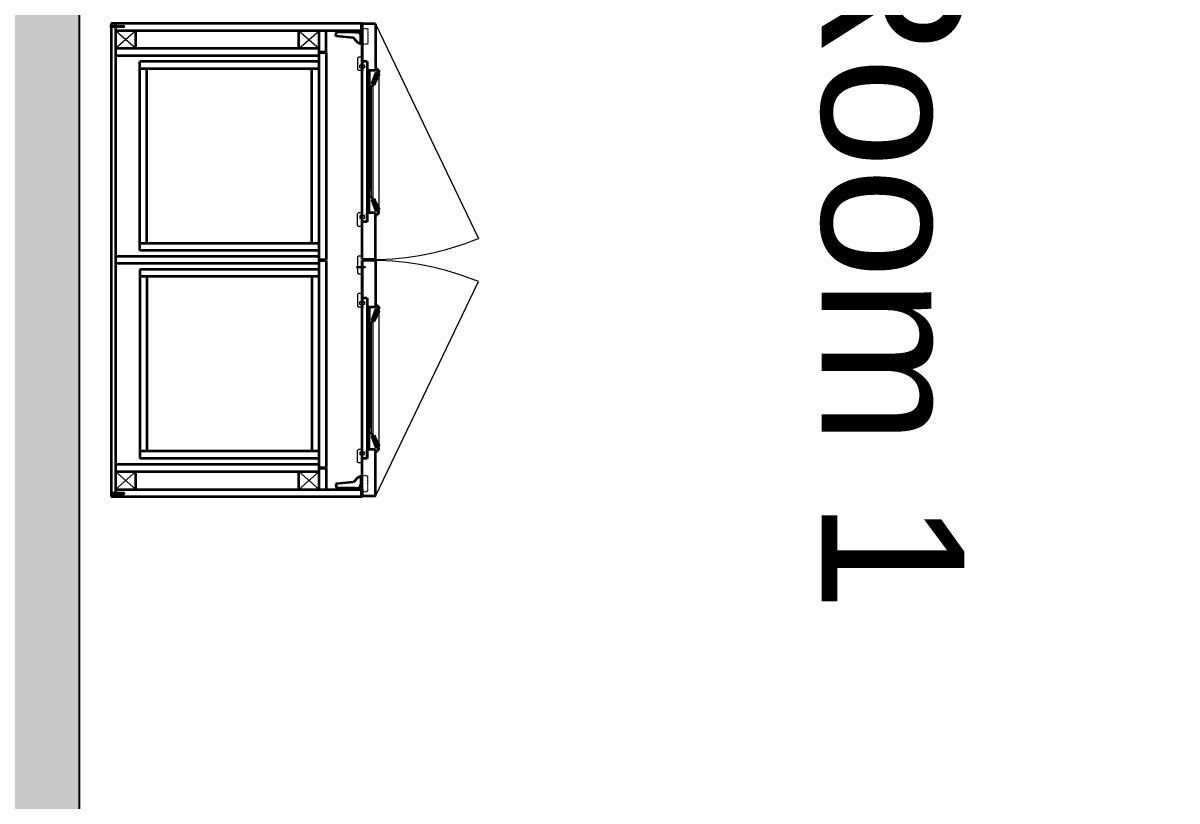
# Model space of a CAD drawing. Header units: millimetres. Extents: x 15734 to 38872, y 8066 to 23066.
# Drawn here: x 20659 to 22203, y 10256 to 11298 of the extents above; entities that cross this region are included whole.
import ezdxf

# ---------------------------------------------------------------- set-up
doc = ezdxf.new("R2010")
doc.units = ezdxf.units.MM
doc.header["$MEASUREMENT"] = 0
doc.linetypes.add('Oculta', pattern=[0.0001, 0, -0.0001])
doc.layers.get('0').update_dxf_attribs({"color": 4})
doc.layers.add('Wall', color=10, linetype='Continuous')
doc.layers.add('Wardrobe', color=4, linetype='Continuous')
doc.styles.get("Standard").update_dxf_attribs({"font": 'arial.ttf'})

msp = doc.modelspace()

# ---------------------------------------------------------------- hatches: boundary and pattern name
at = {"layer": 'Wall'}
h = msp.add_hatch(color=3, dxfattribs=at)
h.dxf.hatch_style = 1
h.paths.add_polyline_path([(24734.07, 18028.46), (24584.07, 18028.46), (24584.07, 17715.96), (22384.07, 17715.96), (22384.07, 18840.96), (22634.07, 18840.96), (22634.07, 18990.96), (22384.07, 18990.96), (22384.07, 19240.96), (22234.07, 19240.96), (22234.07, 17565.96), (24084.07, 17565.96), (24084.07, 16865.96), (24234.07, 16865.96), (24234.07, 17565.96), (24734.07, 17565.96)])
h.paths.add_polyline_path([(24734.07, 19215.96), (24584.07, 19215.96), (24584.07, 18990.96), (23634.07, 18990.96), (23634.07, 18840.96), (24584.07, 18840.96), (24584.07, 18528.46), (24734.07, 18528.46)])
h.paths.add_polyline_path([(24734.07, 19915.96), (24584.07, 19915.96), (24584.07, 19715.96), (24734.07, 19715.96)])
h.paths.add_polyline_path([(24234.07, 16365.96), (24084.07, 16365.96), (24084.07, 14915.96), (24234.07, 14915.96)])
h.paths.add_polyline_path([(24734.07, 22065.96), (23134.07, 22065.96), (23134.07, 21915.96), (24584.07, 21915.96), (24584.07, 20790.96), (23634.07, 20790.96), (23634.07, 20640.96), (24584.07, 20640.96), (24584.07, 20415.96), (24734.07, 20415.96)])
h.paths.add_polyline_path([(22384.07, 21915.96), (22634.07, 21915.96), (22634.07, 22065.96), (22009.07, 22065.96), (22009.07, 21915.96), (22234.07, 21915.96), (22234.07, 20240.96), (22384.07, 20240.96)])
h.paths.add_polyline_path([(20959.07, 22065.96), (19534.07, 22065.96), (19534.07, 21915.96), (20584.07, 21915.96), (20584.07, 18965.96), (20734.07, 18965.96), (20734.07, 21915.96), (20959.07, 21915.96)])
h.paths.add_polyline_path([(17934.07, 22065.96), (16734.07, 22065.96), (16734.07, 17565.96), (17234.07, 17565.96), (17234.07, 16715.96), (17384.07, 16715.96), (17384.07, 17565.96), (20584.07, 17565.96), (20584.07, 15365.96), (20334.07, 15365.96), (20334.07, 15215.96), (20584.07, 15215.96), (20584.07, 14965.96), (20734.07, 14965.96), (20734.07, 17965.96), (20584.07, 17965.96), (20584.07, 17715.96), (16884.07, 17715.96), (16884.07, 21915.96), (17934.07, 21915.96)])
h.paths.add_polyline_path([(19334.07, 15365.96), (17384.07, 15365.96), (17384.07, 16215.96), (17234.07, 16215.96), (17234.07, 13715.96), (16734.07, 13715.96), (16734.07, 10065.96), (17484.07, 10065.96), (17484.07, 10215.96), (16884.07, 10215.96), (16884.07, 13565.96), (17384.07, 13565.96), (17384.07, 13715.96), (17384.07, 15215.96), (19334.07, 15215.96)])
h.paths.add_polyline_path([(20734.07, 13565.96), (20984.07, 13565.96), (20984.07, 13715.96), (20734.07, 13715.96), (20734.07, 13965.96), (20584.07, 13965.96), (20584.07, 10215.96), (19984.07, 10215.96), (19984.07, 10065.96), (20584.07, 10065.96), (20584.07, 9065.96), (21734.07, 9065.96), (21734.07, 9215.96), (20734.07, 9215.96)])
h.paths.add_polyline_path([(24734.07, 13715.96), (24234.07, 13715.96), (24234.07, 14415.96), (24084.07, 14415.96), (24084.07, 13715.96), (21984.07, 13715.96), (21984.07, 13565.96), (24584.07, 13565.96), (24584.07, 9215.96), (23584.07, 9215.96), (23584.07, 9065.96), (24734.07, 9065.96)])

# ---------------------------------------------------------------- linework, layer by layer
msp.add_line((20734.07, 13565.96), (20734.07, 9215.96), dxfattribs=at)
at = {"layer": 'Wardrobe', "color": 4, "linetype": 'ByBlock', "lineweight": 35}
for p, q in [((21112.84, 11297.1), (20776.84, 11297.1)), ((21112.84, 11297.1), (20776.84, 11297.1)), ((20776.84, 11297.1), (20776.84, 10663.9)), ((20776.84, 11297.1), (20776.84, 10663.9)), ((20777.99, 11293.65), (20776.84, 11294.8)), ((20776.84, 11293.45), (20776.84, 11294.8)), ((20777.16, 11293.45), (20776.84, 11293.45)), ((20776.84, 11292.95), (20777.16, 11292.95)), ((20776.84, 11291.6), (20776.84, 11292.95)), ((20777.99, 11292.74), (20776.84, 11291.6)), ((20777.16, 11292.95), (20777.16, 11293.45)), ((20777.99, 11293.65), (20793.43, 11293.65)), ((20793.43, 11292.74), (20777.99, 11292.74)), ((20781.2, 11293.84), (20781.17, 11293.65)), ((20781.64, 11292.55), (20781.2, 11293.84)), ((20781.67, 11292.74), (20781.64, 11292.55)), ((20781.89, 11293.84), (20781.86, 11293.65)), ((20782.33, 11292.55), (20781.89, 11293.84)), ((20782.36, 11292.74), (20782.33, 11292.55)), ((20782.57, 11293.84), (20782.54, 11293.65)), ((20783.01, 11292.55), (20782.57, 11293.84)), ((20782.84, 11297.1), (20782.84, 10663.9)), ((20783.04, 11292.74), (20783.01, 11292.55)), ((20783.26, 11293.84), (20783.23, 11293.65)), ((20783.7, 11292.55), (20783.26, 11293.84)), ((20783.73, 11292.74), (20783.7, 11292.55)), ((20783.94, 11293.84), (20783.92, 11293.65)), ((20784.39, 11292.55), (20783.94, 11293.84)), ((20784.41, 11292.74), (20784.39, 11292.55)), ((20784.63, 11293.84), (20784.6, 11293.65)), ((20785.07, 11292.55), (20784.63, 11293.84)), ((20785.1, 11292.74), (20785.07, 11292.55)), ((20785.31, 11293.84), (20785.29, 11293.65)), ((20785.76, 11292.55), (20785.31, 11293.84)), ((20785.78, 11292.74), (20785.76, 11292.55)), ((20786, 11293.84), (20785.97, 11293.65)), ((20786.44, 11292.55), (20786, 11293.84)), ((20786.47, 11292.74), (20786.44, 11292.55)), ((20786.69, 11293.84), (20786.66, 11293.65)), ((20787.13, 11292.55), (20786.69, 11293.84)), ((20787.16, 11292.74), (20787.13, 11292.55)), ((20787.37, 11293.84), (20787.34, 11293.65)), ((20787.81, 11292.55), (20787.37, 11293.84)), ((20787.84, 11292.74), (20787.81, 11292.55)), ((20788.06, 11293.84), (20788.03, 11293.65)), ((20788.5, 11292.55), (20788.06, 11293.84)), ((20788.53, 11292.74), (20788.5, 11292.55)), ((20788.74, 11293.84), (20788.72, 11293.65)), ((20789.19, 11292.55), (20788.74, 11293.84)), ((20789.21, 11292.74), (20789.19, 11292.55)), ((20789.43, 11293.84), (20789.4, 11293.65)), ((20789.87, 11292.55), (20789.43, 11293.84)), ((20789.9, 11292.74), (20789.87, 11292.55)), ((20790.11, 11293.84), (20790.09, 11293.65)), ((20790.56, 11292.55), (20790.11, 11293.84)), ((20790.58, 11292.74), (20790.56, 11292.55)), ((20790.8, 11293.84), (20790.77, 11293.65)), ((20791.24, 11292.55), (20790.8, 11293.84)), ((20791.27, 11292.74), (20791.24, 11292.55)), ((20791.49, 11293.84), (20791.46, 11293.65)), ((20791.93, 11292.55), (20791.49, 11293.84)), ((20791.96, 11292.74), (20791.93, 11292.55)), ((20792.17, 11293.84), (20792.14, 11293.65)), ((20792.61, 11292.55), (20792.17, 11293.84)), ((20792.64, 11292.74), (20792.61, 11292.55)), ((20792.86, 11293.84), (20792.83, 11293.65)), ((20793.3, 11292.55), (20792.86, 11293.84)), ((20793.33, 11292.74), (20793.3, 11292.55)), ((20793.43, 11293.65), (20794.84, 11293.2)), ((20794.84, 11293.2), (20793.43, 11292.74)), ((20793.54, 11293.84), (20793.51, 11293.62)), ((20793.93, 11292.71), (20793.54, 11293.84)), ((20793.93, 11292.71), (20793.96, 11292.91)), ((21112.84, 11297.1), (21112.84, 11287.5)), ((21112.84, 11296.5), (21112.84, 11234.1)), ((21130.84, 11296.5), (21112.84, 11296.5)), ((21112.84, 10981.1), (21112.84, 11296.5)), ((21130.84, 11296.5), (21130.84, 11234.1)), ((21112.84, 11287.5), (20782.84, 11287.5)), ((20809.84, 11263.5), (20809.84, 11287.5)), ((21028.24, 11263.5), (21028.24, 11287.5)), ((21055.24, 10673.5), (21055.24, 11287.5)), ((21064.84, 11259.3), (21064.84, 11287.5)), ((21077.58, 11280.28), (21077.92, 11284.63)), ((21101.44, 11277.84), (21077.58, 11280.28)), ((21079.11, 11285.7), (21079.11, 11287.5)), ((21079.11, 11287.5), (21103.24, 11287.5)), ((21103.24, 11285.7), (21079.11, 11285.7)), ((21085.24, 11287.5), (21085.24, 11285.7)), ((21096.04, 11287.5), (21096.04, 11285.7)), ((21107.44, 11271), (21101.44, 11277.84)), ((21103.24, 11287.5), (21103.24, 11285.7)), ((21103.24, 11285.7), (21106.24, 11285.7)), ((21111.04, 11280.9), (21112.84, 11280.9)), ((21111.04, 11268.6), (21111.04, 11280.9)), ((21112.84, 11280.9), (21112.84, 11268.6)), ((21055.24, 11263.5), (20782.84, 11263.5)), ((21055.24, 11259.3), (21064.84, 11259.3)), ((21055.24, 11259.3), (21064.84, 11259.3)), ((21055.24, 11258.1), (21064.84, 11258.1)), ((21055.24, 11258.1), (21064.84, 11258.1)), ((21064.84, 11258.1), (21064.84, 10981.1)), ((21111.04, 11271), (21107.44, 11271)), ((21112.84, 11268.6), (21111.04, 11268.6)), ((21055.24, 11253.9), (20782.84, 11253.9)), ((21055.24, 11246.1), (20815.24, 11246.1)), ((20815.24, 10993.1), (20815.24, 11246.1)), ((21119.42, 11246.13), (21112.82, 11246.13)), ((21112.84, 11250.08), (21112.84, 11241.33)), ((21119.44, 11246.1), (21112.84, 11246.1)), ((21119.44, 11246.1), (21119.44, 11031.5)), ((21055.24, 11236.5), (20815.24, 11236.5)), ((20824.84, 11002.7), (20824.84, 11236.5)), ((21045.64, 11002.7), (21045.64, 11236.5)), ((21112.84, 11237.73), (21112.84, 11234.13)), ((21130.84, 11234.1), (21119.44, 11234.1)), ((21122.44, 11234.1), (21122.44, 11212.5)), ((21131.94, 11231.7), (21126.24, 11215.86)), ((21130.84, 11235.3), (21132.04, 11235.3)), ((21135.04, 11231.7), (21131.94, 11231.7)), ((21132.04, 11235.3), (21132.04, 11236.5)), ((21132.04, 11236.5), (21133.24, 11236.5)), ((21135.04, 11234.7), (21135.04, 11231.7)), ((21122.42, 11215.53), (21119.42, 11215.53)), ((21122.44, 11215.53), (21119.44, 11215.53)), ((21122.44, 11215.53), (21119.44, 11215.53)), ((21120.35, 11214.93), (21120.35, 11138.81)), ((21120.95, 11214.93), (21120.95, 11138.81)), ((21121.55, 11214.93), (21121.55, 11138.81)), ((21122.15, 11214.77), (21122.15, 11138.81)), ((21125.44, 11212.5), (21122.44, 11212.5)), ((21126.24, 11215.86), (21127.24, 11215.5)), ((21127.24, 11215.5), (21127.24, 11214.3)), ((21122.75, 11205.17), (21122.75, 11138.81)), ((21120.35, 11062.7), (21120.35, 11138.81)), ((21120.95, 11062.7), (21120.95, 11138.81)), ((21121.55, 11062.7), (21121.55, 11138.81)), ((21122.15, 11062.86), (21122.15, 11138.81)), ((21122.75, 11072.46), (21122.75, 11138.81)), ((21122.44, 11062.1), (21119.44, 11062.1)), ((21122.44, 11062.1), (21119.44, 11062.1)), ((21125.44, 11065.1), (21122.44, 11065.1)), ((21122.44, 11043.5), (21122.44, 11065.1)), ((21126.24, 11061.74), (21127.24, 11062.1)), ((21131.94, 11045.9), (21126.24, 11061.74)), ((21127.24, 11062.1), (21127.24, 11063.3)), ((21112.84, 11039.9), (21112.84, 11043.5)), ((21130.84, 11043.5), (21119.44, 11043.5)), ((21119.44, 11031.5), (21119.44, 11043.5)), ((21130.84, 10981.1), (21130.84, 11043.5)), ((21130.84, 11042.3), (21132.04, 11042.3)), ((21135.04, 11045.9), (21131.94, 11045.9)), ((21132.04, 11042.3), (21132.04, 11041.1)), ((21132.04, 11041.1), (21133.24, 11041.1)), ((21135.04, 11042.9), (21135.04, 11045.9)), ((21112.84, 11027.55), (21112.84, 11036.3)), ((21119.44, 11031.5), (21112.84, 11031.5)), ((21119.44, 11031.5), (21112.84, 11031.5)), ((21055.24, 11002.7), (20815.24, 11002.7)), ((21055.24, 10985.3), (20782.84, 10985.3)), ((21055.24, 10985.3), (20782.84, 10985.3)), ((21055.24, 10993.1), (20815.24, 10993.1)), ((21055.24, 10981.1), (21064.84, 10981.1)), ((21055.24, 10979.9), (21064.84, 10979.9)), ((21055.24, 10979.9), (21064.84, 10979.9)), ((21064.84, 10979.9), (21064.84, 10702.9)), ((21130.84, 10981.1), (21112.84, 10981.1)), ((21112.84, 10979.9), (21112.84, 10917.5)), ((21130.84, 10979.9), (21112.84, 10979.9)), ((21112.84, 10664.5), (21112.84, 10979.9)), ((21130.84, 10979.9), (21130.84, 10917.5)), ((21055.24, 10975.7), (20782.84, 10975.7)), ((21055.24, 10975.7), (20782.84, 10975.7)), ((20815.24, 10967.9), (20815.24, 10714.9)), ((21055.24, 10967.9), (20815.24, 10967.9)), ((21055.24, 10958.3), (20815.24, 10958.3)), ((20824.84, 10958.3), (20824.84, 10724.5)), ((21045.64, 10958.3), (21045.64, 10724.5)), ((21112.84, 10933.48), (21112.84, 10924.73)), ((21119.42, 10929.53), (21112.82, 10929.53)), ((21119.44, 10929.5), (21112.84, 10929.5)), ((21112.84, 10921.13), (21112.84, 10917.53)), ((21119.44, 10929.5), (21119.44, 10714.9)), ((21130.84, 10917.5), (21119.44, 10917.5)), ((21122.44, 10917.5), (21122.44, 10895.9)), ((21130.84, 10918.7), (21132.04, 10918.7)), ((21132.04, 10918.7), (21132.04, 10919.9)), ((21132.04, 10919.9), (21133.24, 10919.9)), ((21135.04, 10918.1), (21135.04, 10915.1)), ((21131.94, 10915.1), (21126.24, 10899.26)), ((21135.04, 10915.1), (21131.94, 10915.1)), ((21122.42, 10898.93), (21119.42, 10898.93)), ((21122.44, 10898.93), (21119.44, 10898.93)), ((21122.44, 10898.93), (21119.44, 10898.93)), ((21120.35, 10898.33), (21120.35, 10822.21)), ((21120.95, 10898.33), (21120.95, 10822.21)), ((21121.55, 10898.33), (21121.55, 10822.21)), ((21122.15, 10898.17), (21122.15, 10822.21)), ((21125.44, 10895.9), (21122.44, 10895.9)), ((21122.75, 10888.57), (21122.75, 10822.21)), ((21126.24, 10899.26), (21127.24, 10898.9)), ((21127.24, 10898.9), (21127.24, 10897.7)), ((21120.35, 10746.1), (21120.35, 10822.21)), ((21120.95, 10746.1), (21120.95, 10822.21)), ((21121.55, 10746.1), (21121.55, 10822.21)), ((21122.15, 10746.26), (21122.15, 10822.21)), ((21122.75, 10755.86), (21122.75, 10822.21)), ((21125.44, 10748.5), (21122.44, 10748.5)), ((21122.44, 10726.9), (21122.44, 10748.5)), ((21122.44, 10745.5), (21119.44, 10745.5)), ((21122.44, 10745.5), (21119.44, 10745.5)), ((21126.24, 10745.14), (21127.24, 10745.5)), ((21131.94, 10729.3), (21126.24, 10745.14)), ((21127.24, 10745.5), (21127.24, 10746.7)), ((21055.24, 10724.5), (20815.24, 10724.5)), ((21112.84, 10723.3), (21112.84, 10726.9)), ((21112.84, 10710.95), (21112.84, 10719.7)), ((21130.84, 10726.9), (21119.44, 10726.9)), ((21119.44, 10714.9), (21119.44, 10726.9)), ((21130.84, 10664.5), (21130.84, 10726.9)), ((21130.84, 10725.7), (21132.04, 10725.7)), ((21135.04, 10729.3), (21131.94, 10729.3)), ((21132.04, 10725.7), (21132.04, 10724.5)), ((21132.04, 10724.5), (21133.24, 10724.5)), ((21135.04, 10726.3), (21135.04, 10729.3)), ((20782.84, 10707.1), (21055.24, 10707.1)), ((21055.24, 10714.9), (20815.24, 10714.9)), ((21055.24, 10702.9), (21064.84, 10702.9)), ((21055.24, 10701.7), (21064.84, 10701.7)), ((21064.84, 10701.7), (21064.84, 10673.5)), ((21119.44, 10714.9), (21112.84, 10714.9)), ((21119.44, 10714.9), (21112.84, 10714.9)), ((20782.84, 10697.5), (21055.24, 10697.5)), ((20809.84, 10673.5), (20809.84, 10697.5)), ((21028.24, 10673.5), (21028.24, 10697.5)), ((21107.44, 10690), (21101.44, 10683.15)), ((21111.04, 10690), (21107.44, 10690)), ((21112.84, 10692.4), (21111.04, 10692.4)), ((21111.04, 10692.4), (21111.04, 10680.1)), ((21112.84, 10680.1), (21112.84, 10692.4)), ((20782.84, 10673.5), (21112.84, 10673.5)), ((21101.44, 10683.15), (21077.58, 10680.71)), ((21077.58, 10680.71), (21077.92, 10676.37)), ((21079.11, 10675.3), (21079.11, 10673.5)), ((21103.24, 10675.3), (21079.11, 10675.3)), ((21079.11, 10673.5), (21103.24, 10673.5)), ((21085.24, 10673.5), (21085.24, 10675.3)), ((21096.04, 10673.5), (21096.04, 10675.3)), ((21103.24, 10673.5), (21103.24, 10675.3)), ((21103.24, 10675.3), (21106.24, 10675.3)), ((21111.04, 10680.1), (21112.84, 10680.1)), ((21112.84, 10673.5), (21112.84, 10663.9)), ((20776.84, 10669.4), (20776.84, 10668.05)), ((20777.99, 10668.25), (20776.84, 10669.4)), ((20776.84, 10668.05), (20777.16, 10668.05)), ((20777.16, 10667.55), (20776.84, 10667.55)), ((20776.84, 10667.55), (20776.84, 10666.2)), ((20777.99, 10667.34), (20776.84, 10666.2)), ((20776.84, 10663.9), (21112.84, 10663.9)), ((20776.84, 10663.9), (21112.84, 10663.9)), ((20777.16, 10668.05), (20777.16, 10667.55)), ((20793.43, 10668.25), (20777.99, 10668.25)), ((20777.99, 10667.34), (20793.43, 10667.34)), ((20781.2, 10667.16), (20781.17, 10667.34)), ((20781.64, 10668.45), (20781.2, 10667.16)), ((20781.67, 10668.25), (20781.64, 10668.45)), ((20781.89, 10667.16), (20781.86, 10667.34)), ((20782.33, 10668.45), (20781.89, 10667.16)), ((20782.36, 10668.25), (20782.33, 10668.45)), ((20782.57, 10667.16), (20782.54, 10667.34)), ((20783.01, 10668.45), (20782.57, 10667.16)), ((20783.04, 10668.25), (20783.01, 10668.45)), ((20783.26, 10667.16), (20783.23, 10667.34)), ((20783.7, 10668.45), (20783.26, 10667.16)), ((20783.73, 10668.25), (20783.7, 10668.45)), ((20783.94, 10667.16), (20783.92, 10667.34)), ((20784.39, 10668.45), (20783.94, 10667.16)), ((20784.41, 10668.25), (20784.39, 10668.45)), ((20784.63, 10667.16), (20784.6, 10667.34)), ((20785.07, 10668.45), (20784.63, 10667.16)), ((20785.1, 10668.25), (20785.07, 10668.45)), ((20785.31, 10667.16), (20785.29, 10667.34)), ((20785.76, 10668.45), (20785.31, 10667.16)), ((20785.78, 10668.25), (20785.76, 10668.45)), ((20786, 10667.16), (20785.97, 10667.34)), ((20786.44, 10668.45), (20786, 10667.16)), ((20786.47, 10668.25), (20786.44, 10668.45)), ((20786.69, 10667.16), (20786.66, 10667.34)), ((20787.13, 10668.45), (20786.69, 10667.16)), ((20787.16, 10668.25), (20787.13, 10668.45)), ((20787.37, 10667.16), (20787.34, 10667.34)), ((20787.81, 10668.45), (20787.37, 10667.16)), ((20787.84, 10668.25), (20787.81, 10668.45)), ((20788.06, 10667.16), (20788.03, 10667.34)), ((20788.5, 10668.45), (20788.06, 10667.16)), ((20788.53, 10668.25), (20788.5, 10668.45)), ((20788.74, 10667.16), (20788.72, 10667.34)), ((20789.19, 10668.45), (20788.74, 10667.16)), ((20789.21, 10668.25), (20789.19, 10668.45)), ((20789.43, 10667.16), (20789.4, 10667.34)), ((20789.87, 10668.45), (20789.43, 10667.16)), ((20789.9, 10668.25), (20789.87, 10668.45)), ((20790.11, 10667.16), (20790.09, 10667.34)), ((20790.56, 10668.45), (20790.11, 10667.16)), ((20790.58, 10668.25), (20790.56, 10668.45)), ((20790.8, 10667.16), (20790.77, 10667.34)), ((20791.24, 10668.45), (20790.8, 10667.16)), ((20791.27, 10668.25), (20791.24, 10668.45)), ((20791.49, 10667.16), (20791.46, 10667.34)), ((20791.93, 10668.45), (20791.49, 10667.16)), ((20791.96, 10668.25), (20791.93, 10668.45)), ((20792.17, 10667.16), (20792.14, 10667.34)), ((20792.61, 10668.45), (20792.17, 10667.16)), ((20792.64, 10668.25), (20792.61, 10668.45)), ((20792.86, 10667.16), (20792.83, 10667.34)), ((20793.3, 10668.45), (20792.86, 10667.16)), ((20793.33, 10668.25), (20793.3, 10668.45)), ((20794.84, 10667.8), (20793.43, 10668.25)), ((20793.43, 10667.34), (20794.84, 10667.8)), ((20793.54, 10667.16), (20793.51, 10667.37)), ((20793.93, 10668.28), (20793.54, 10667.16)), ((20793.93, 10668.28), (20793.96, 10668.08)), ((21130.84, 10664.5), (21112.84, 10664.5))]:
    msp.add_line(p, q, dxfattribs=at)
at = {"layer": 'Wardrobe', "color": 4, "linetype": 'ByBlock', "lineweight": 18}
for p, q in [((20777.14, 11297.1), (20777.14, 10663.9)), ((20782.54, 11297.1), (20782.54, 10663.9)), ((20782.84, 11296.8), (21111.04, 11296.8)), ((21111.04, 11287.5), (21111.04, 11297.1)), ((21130.84, 11296.5), (21268.4, 11009.41)), ((20782.84, 11287.8), (21111.04, 11287.8)), ((20809.84, 11287.5), (20782.84, 11263.5)), ((20809.84, 11263.5), (20782.84, 11287.5)), ((21028.24, 11287.5), (21055.24, 11263.5)), ((21028.24, 11263.5), (21055.24, 11287.5)), ((20782.84, 11263.2), (21054.94, 11263.2)), ((21054.94, 11253.9), (21054.94, 11263.5)), ((20782.84, 11254.2), (21054.94, 11254.2)), ((21055.24, 11245.8), (20815.24, 11245.8)), ((21055.24, 11236.8), (20815.24, 11236.8)), ((20815.54, 11002.7), (20815.54, 11236.5)), ((20824.54, 11002.7), (20824.54, 11236.5)), ((21045.94, 11002.7), (21045.94, 11236.5)), ((21054.94, 11002.7), (21054.94, 11236.5)), ((21122.42, 11234.13), (21119.42, 11215.53)), ((21122.42, 11215.53), (21119.42, 11234.13)), ((21133.95, 11231.09), (21132.26, 11231.7)), ((21122.14, 11214.93), (21120.04, 11214.93)), ((21120.04, 11214.93), (21120.04, 11138.81)), ((21123.04, 11200.53), (21122.14, 11214.93)), ((21126.57, 11215.89), (21129.39, 11214.87)), ((21129.39, 11214.87), (21130.41, 11217.7)), ((21130.41, 11217.7), (21130.06, 11217.82)), ((21123.04, 11200.53), (21123.04, 11138.81)), ((21054.94, 11171.5), (21054.94, 11181.1)), ((21120.04, 11062.7), (21120.04, 11138.81)), ((21123.04, 11077.1), (21123.04, 11138.81)), ((21123.04, 11077.1), (21122.14, 11062.7)), ((21122.44, 11043.5), (21119.44, 11062.1)), ((21122.44, 11062.1), (21119.44, 11043.5)), ((21122.14, 11062.7), (21120.04, 11062.7)), ((21126.57, 11061.7), (21129.39, 11062.72)), ((21129.39, 11062.72), (21130.41, 11059.9)), ((21130.41, 11059.9), (21130.06, 11059.77)), ((21133.95, 11046.51), (21132.26, 11045.9)), ((21055.24, 11002.4), (20815.24, 11002.4)), ((20782.84, 10985), (21054.94, 10985)), ((21055.24, 10993.4), (20815.24, 10993.4)), ((21054.94, 10985.3), (21054.94, 10975.7)), ((21108.04, 10985.9), (21106.84, 10984.7)), ((21106.84, 10984.7), (21106.84, 10963.1)), ((21108.04, 10985.9), (21112.84, 10985.9)), ((20782.84, 10976), (21054.94, 10976)), ((21055.24, 10967.6), (20815.24, 10967.6)), ((21105.49, 10971.05), (21105.98, 10971.05)), ((21105.98, 10970.5), (21105.49, 10970.5)), ((21105.98, 10971.05), (21105.98, 10970.5)), ((21106.84, 10971.23), (21106.84, 10972.15)), ((21116.28, 10971.23), (21106.84, 10971.23)), ((21106.84, 10970.32), (21116.28, 10970.32)), ((21106.84, 10969.39), (21106.84, 10970.32)), ((21107.31, 10970.13), (21107.28, 10970.32)), ((21107.75, 10971.42), (21107.31, 10970.13)), ((21107.78, 10971.23), (21107.75, 10971.42)), ((21107.99, 10970.13), (21107.97, 10970.32)), ((21108.44, 10971.42), (21107.99, 10970.13)), ((21108.46, 10971.23), (21108.44, 10971.42)), ((21108.68, 10970.13), (21108.65, 10970.32)), ((21109.12, 10971.42), (21108.68, 10970.13)), ((21109.15, 10971.23), (21109.12, 10971.42)), ((21109.37, 10970.13), (21109.34, 10970.32)), ((21109.81, 10971.42), (21109.37, 10970.13)), ((21109.84, 10971.23), (21109.81, 10971.42)), ((21110.05, 10970.13), (21110.03, 10970.32)), ((21110.5, 10971.42), (21110.05, 10970.13)), ((21110.52, 10971.23), (21110.5, 10971.42)), ((21110.74, 10970.13), (21110.71, 10970.32)), ((21111.18, 10971.42), (21110.74, 10970.13)), ((21111.21, 10971.23), (21111.18, 10971.42)), ((21111.42, 10970.13), (21111.4, 10970.32)), ((21111.87, 10971.42), (21111.42, 10970.13)), ((21111.89, 10971.23), (21111.87, 10971.42)), ((21112.11, 10970.13), (21112.08, 10970.32)), ((21112.55, 10971.42), (21112.11, 10970.13)), ((21112.58, 10971.23), (21112.55, 10971.42)), ((21112.79, 10970.13), (21112.77, 10970.32)), ((21113.24, 10971.42), (21112.79, 10970.13)), ((21113.26, 10971.23), (21113.24, 10971.42)), ((21113.48, 10970.13), (21113.45, 10970.32)), ((21113.92, 10971.42), (21113.48, 10970.13)), ((21113.95, 10971.23), (21113.92, 10971.42)), ((21114.17, 10970.13), (21114.14, 10970.32)), ((21114.61, 10971.42), (21114.17, 10970.13)), ((21114.64, 10971.23), (21114.61, 10971.42)), ((21114.85, 10970.13), (21114.83, 10970.32)), ((21115.3, 10971.42), (21114.85, 10970.13)), ((21115.32, 10971.23), (21115.3, 10971.42)), ((21115.54, 10970.13), (21115.51, 10970.32)), ((21115.98, 10971.42), (21115.54, 10970.13)), ((21116.01, 10971.23), (21115.98, 10971.42)), ((21116.22, 10970.13), (21116.2, 10970.32)), ((21116.63, 10971.3), (21116.22, 10970.13)), ((21117.69, 10970.77), (21116.28, 10971.23)), ((21116.28, 10970.32), (21117.69, 10970.77)), ((21116.65, 10971.11), (21116.63, 10971.3)), ((21055.24, 10958.6), (20815.24, 10958.6)), ((20815.54, 10958.3), (20815.54, 10724.5)), ((20824.54, 10958.3), (20824.54, 10724.5)), ((21045.94, 10958.3), (21045.94, 10724.5)), ((21054.94, 10958.3), (21054.94, 10724.5)), ((21108.04, 10961.9), (21106.84, 10963.1)), ((21108.04, 10961.9), (21112.84, 10961.9)), ((21130.84, 10664.5), (21268.4, 10951.58)), ((21122.42, 10917.53), (21119.42, 10898.93)), ((21122.42, 10898.93), (21119.42, 10917.53)), ((21133.95, 10914.49), (21132.26, 10915.1)), ((21122.14, 10898.33), (21120.04, 10898.33)), ((21120.04, 10898.33), (21120.04, 10822.21)), ((21123.04, 10883.93), (21122.14, 10898.33)), ((21126.57, 10899.29), (21129.39, 10898.27)), ((21129.39, 10898.27), (21130.41, 10901.1)), ((21130.41, 10901.1), (21130.06, 10901.22)), ((21123.04, 10883.93), (21123.04, 10822.21)), ((21120.04, 10746.1), (21120.04, 10822.21)), ((21123.04, 10760.5), (21123.04, 10822.21)), ((21123.04, 10760.5), (21122.14, 10746.1)), ((21122.44, 10726.9), (21119.44, 10745.5)), ((21122.44, 10745.5), (21119.44, 10726.9)), ((21122.14, 10746.1), (21120.04, 10746.1)), ((21126.57, 10745.1), (21129.39, 10746.12)), ((21129.39, 10746.12), (21130.41, 10743.3)), ((21130.41, 10743.3), (21130.06, 10743.17)), ((21055.24, 10724.2), (20815.24, 10724.2)), ((21133.95, 10729.91), (21132.26, 10729.3)), ((20782.84, 10706.8), (21054.94, 10706.8)), ((21055.24, 10715.2), (20815.24, 10715.2)), ((21054.94, 10697.5), (21054.94, 10707.1)), ((20782.84, 10697.8), (21054.94, 10697.8)), ((20809.84, 10697.5), (20782.84, 10673.5)), ((20809.84, 10673.5), (20782.84, 10697.5)), ((21028.24, 10697.5), (21055.24, 10673.5)), ((21028.24, 10673.5), (21055.24, 10697.5)), ((20782.84, 10673.2), (21111.04, 10673.2)), ((21111.04, 10663.9), (21111.04, 10673.5)), ((20782.84, 10664.2), (21111.04, 10664.2))]:
    msp.add_line(p, q, dxfattribs=at)
at = {"layer": 'Wardrobe', "color": 4, "linetype": 'Oculta', "lineweight": 18}
for p, q in [((21112.84, 11290.5), (21120.34, 11290.5)), ((21112.84, 11280.9), (21112.84, 11290.5)), ((21120.34, 11290.5), (21120.34, 11269.5)), ((21120.34, 11269.5), (21112.84, 11269.5)), ((21120.34, 10691.5), (21112.84, 10691.5)), ((21120.34, 10670.5), (21120.34, 10691.5)), ((21112.84, 10680.1), (21112.84, 10670.5)), ((21112.84, 10670.5), (21120.34, 10670.5))]:
    msp.add_line(p, q, dxfattribs=at)
at = {"layer": 'Wardrobe', "color": 4, "linetype": 'Continuous', "lineweight": 0}
for p, q in [((21108.04, 11252.13), (21106.84, 11250.93)), ((21106.84, 11250.93), (21106.84, 11235.33)), ((21112.84, 11252.13), (21108.04, 11252.13)), ((21108.04, 11234.13), (21106.84, 11235.33)), ((21112.84, 11234.13), (21108.04, 11234.13)), ((21115.84, 11241.33), (21109.84, 11241.33)), ((21109.84, 11237.73), (21109.84, 11241.33)), ((21115.84, 11237.73), (21109.84, 11237.73)), ((21115.84, 11241.33), (21115.84, 11237.73)), ((21135.04, 11229.97), (21135.04, 11045.9)), ((21125.44, 11065.1), (21125.44, 11212.78)), ((21127.24, 11215.68), (21127.24, 11063.3)), ((21108.04, 11043.5), (21106.84, 11042.3)), ((21106.84, 11026.7), (21106.84, 11042.3)), ((21112.84, 11043.5), (21108.04, 11043.5)), ((21108.04, 11025.5), (21106.84, 11026.7)), ((21112.84, 11025.5), (21108.04, 11025.5)), ((21115.84, 11039.9), (21109.84, 11039.9)), ((21109.84, 11039.9), (21109.84, 11036.3)), ((21115.84, 11036.3), (21109.84, 11036.3)), ((21115.84, 11036.3), (21115.84, 11039.9)), ((21108.04, 10935.53), (21106.84, 10934.33)), ((21106.84, 10934.33), (21106.84, 10918.73)), ((21112.84, 10935.53), (21108.04, 10935.53)), ((21108.04, 10917.53), (21106.84, 10918.73)), ((21112.84, 10917.53), (21108.04, 10917.53)), ((21115.84, 10924.73), (21109.84, 10924.73)), ((21109.84, 10921.13), (21109.84, 10924.73)), ((21115.84, 10921.13), (21109.84, 10921.13)), ((21115.84, 10924.73), (21115.84, 10921.13)), ((21135.04, 10913.37), (21135.04, 10729.3)), ((21125.44, 10748.5), (21125.44, 10896.18)), ((21127.24, 10899.08), (21127.24, 10746.7)), ((21108.04, 10726.9), (21106.84, 10725.7)), ((21106.84, 10710.1), (21106.84, 10725.7)), ((21112.84, 10726.9), (21108.04, 10726.9)), ((21115.84, 10723.3), (21109.84, 10723.3)), ((21109.84, 10723.3), (21109.84, 10719.7)), ((21115.84, 10719.7), (21109.84, 10719.7)), ((21115.84, 10719.7), (21115.84, 10723.3)), ((21108.04, 10708.9), (21106.84, 10710.1)), ((21112.84, 10708.9), (21108.04, 10708.9))]:
    msp.add_line(p, q, dxfattribs=at)
at = {"layer": 'Wardrobe', "color": 4, "linetype": 'ByBlock', "lineweight": 50}
for p, q in [((21132.06, 11231.13), (21126.77, 11216.46)), ((21133.75, 11230.52), (21132.06, 11231.13)), ((21126.77, 11216.46), (21129.03, 11215.64)), ((21126.77, 11216.46), (21127.9, 11216.05)), ((21129.03, 11215.64), (21129.64, 11217.34)), ((21129.64, 11217.34), (21129.08, 11217.54)), ((21126.77, 11061.14), (21129.03, 11061.95)), ((21126.77, 11061.14), (21127.9, 11061.55)), ((21132.06, 11046.46), (21126.77, 11061.14)), ((21129.03, 11061.95), (21129.64, 11060.26)), ((21129.64, 11060.26), (21129.08, 11060.06)), ((21133.75, 11047.07), (21132.06, 11046.46)), ((21132.06, 10914.53), (21126.77, 10899.86)), ((21133.75, 10913.92), (21132.06, 10914.53)), ((21126.77, 10899.86), (21129.03, 10899.04)), ((21126.77, 10899.86), (21127.9, 10899.45)), ((21129.03, 10899.04), (21129.64, 10900.74)), ((21129.64, 10900.74), (21129.08, 10900.94)), ((21126.77, 10744.54), (21129.03, 10745.35)), ((21126.77, 10744.54), (21127.9, 10744.95)), ((21132.06, 10729.86), (21126.77, 10744.54)), ((21129.03, 10745.35), (21129.64, 10743.66)), ((21129.64, 10743.66), (21129.08, 10743.46)), ((21133.75, 10730.47), (21132.06, 10729.86))]:
    msp.add_line(p, q, dxfattribs=at)
at = {"layer": 'Wardrobe', "color": 4, "linetype": 'ByBlock', "lineweight": 35}
for centre, major_axis, start_param, end_param in [((21079.29, 11284.3), (-0.999, 0.999), 5.6255776, 6.8301358), ((21105.99, 11280.65), (-3.58, -3.58), 2.4058517, 3.8773336), ((21135.04, 11236.5), (-1.27, 1.27), 0.7853982, 2.3561945), ((21127.24, 11212.5), (-1.27, -1.27), 3.9269908, 5.4977871), ((21127.24, 11065.1), (-1.27, 1.27), 0.7853982, 2.3561945), ((21135.04, 11041.1), (-1.27, -1.27), 3.9269908, 5.4977871), ((21135.04, 10919.9), (-1.27, 1.27), 0.7853982, 2.3561945), ((21127.24, 10895.9), (-1.27, -1.27), 3.9269908, 5.4977871), ((21127.24, 10748.5), (-1.27, 1.27), 0.7853982, 2.3561945), ((21135.04, 10724.5), (-1.27, -1.27), 3.9269908, 5.4977871), ((21079.29, 10676.7), (-0.999, -0.999), -0.5469505, 0.6576077), ((21105.99, 10680.35), (-3.58, 3.58), 2.4058517, 3.8773336)]:
    msp.add_ellipse(centre, major_axis=major_axis, ratio=1, start_param=start_param, end_param=end_param, dxfattribs=at)
at = {"layer": 'Wardrobe', "color": 4, "linetype": 'ByBlock', "lineweight": 50}
for centre, major_axis, start_param, end_param in [((21132.41, 11228.54), (-1.69, -1.69), 0.6884004, 3.3326802), ((21118.54, 11226.2), (-9.65, 9.65), 3.2387819, 3.9238913), ((21118.54, 11051.39), (-9.65, -9.65), 2.359294, 3.0444034), ((21132.41, 11049.05), (-1.69, 1.69), 2.9505051, 5.5947849), ((21118.54, 10909.6), (-9.65, 9.65), 3.2387819, 3.9238913), ((21132.41, 10911.94), (-1.69, -1.69), 0.6884004, 3.3326802), ((21118.54, 10734.79), (-9.65, -9.65), 2.359294, 3.0444034), ((21132.41, 10732.45), (-1.69, 1.69), 2.9505051, 5.5947849)]:
    msp.add_ellipse(centre, major_axis=major_axis, ratio=1, start_param=start_param, end_param=end_param, dxfattribs=at)
at = {"layer": 'Wardrobe', "color": 4, "linetype": 'ByBlock', "lineweight": 18}
for centre, major_axis, start_param, end_param in [((21132.41, 11228.54), (-2.12, -2.12), 0.904122, 3.3326802), ((21135.04, 11236.5), (-0.849, -0.849), -0.7853982, 0.7853982), ((21127.24, 11212.5), (-0.849, 0.849), 5.4977871, 7.0685835), ((21118.54, 11226.2), (-10.07, 10.07), 3.2979509, 3.8825628), ((21127.24, 11065.1), (-0.849, -0.849), -0.7853982, 0.7853982), ((21118.54, 11051.39), (-10.07, -10.07), 2.4006225, 2.9852344), ((21132.41, 11049.05), (-2.12, 2.12), 2.9505051, 5.3790633), ((21135.04, 11041.1), (-0.849, 0.849), 5.4977871, 7.0685835), ((21126.04, 11353.1), (-263.04, 263.04), 2.3561945, 2.7488936), ((21126.04, 10607.9), (-263.04, -263.04), 3.5342917, 3.9269908), ((21106.84, 10970.77), (-0.978, 0.978), 5.4977871, 6.8672255), ((21106.84, 10970.77), (-0.978, -0.978), -0.5840402, 0.7853982), ((21135.04, 10919.9), (-0.849, -0.849), -0.7853982, 0.7853982), ((21118.54, 10909.6), (-10.07, 10.07), 3.2979509, 3.8825628), ((21132.41, 10911.94), (-2.12, -2.12), 0.904122, 3.3326802), ((21127.24, 10895.9), (-0.849, 0.849), 5.4977871, 7.0685835), ((21127.24, 10748.5), (-0.849, -0.849), -0.7853982, 0.7853982), ((21118.54, 10734.79), (-10.07, -10.07), 2.4006225, 2.9852344), ((21132.41, 10732.45), (-2.12, 2.12), 2.9505051, 5.3790633), ((21135.04, 10724.5), (-0.849, 0.849), 5.4977871, 7.0685835)]:
    msp.add_ellipse(centre, major_axis=major_axis, ratio=1, start_param=start_param, end_param=end_param, dxfattribs=at)

# ---------------------------------------------------------------- texts
at = {"color": 1}
msp.add_text('Bed Room 1', height=190.971, rotation=270, dxfattribs=at).set_placement((21727.96, 11993.39))

doc.saveas('drawing.dxf')
